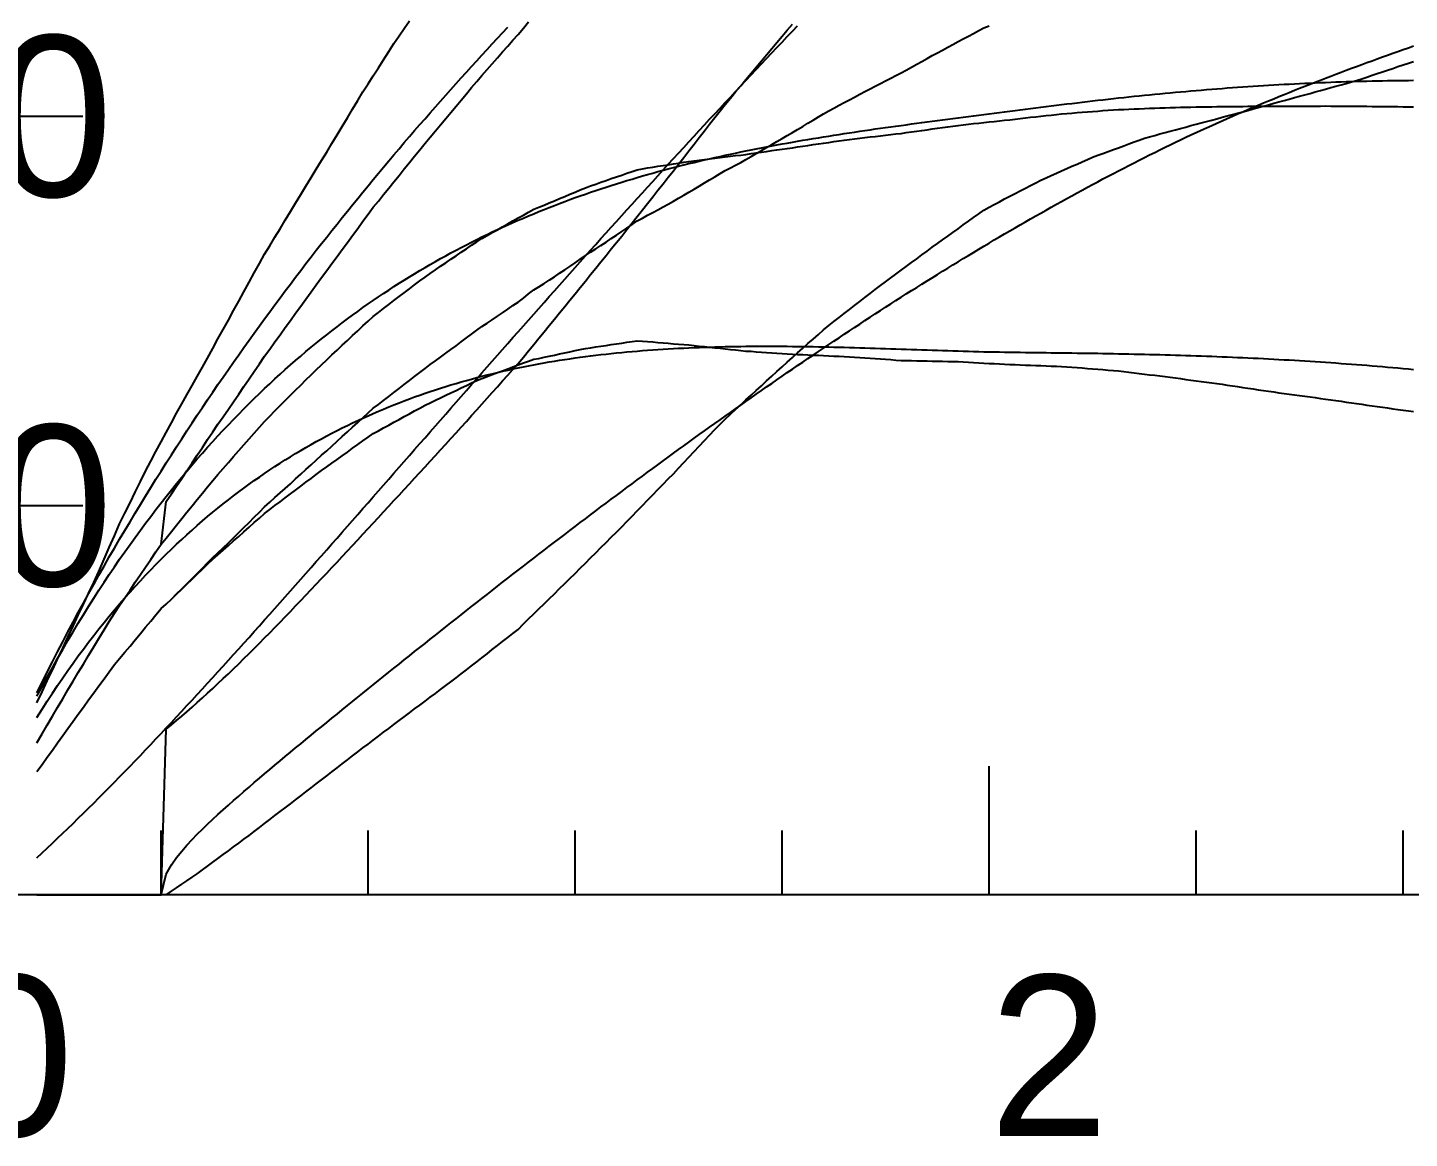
# Model space of a CAD drawing. Extents: x -35 to 179, y -35 to 142.
# Drawn here: x 3.7 to 72.4, y -12.1 to 43.1 of the extents above; entities that cross this region are included whole.
import ezdxf

# ---------------------------------------------------------------- set-up
doc = ezdxf.new("R2010")
doc.units = 0

msp = doc.modelspace()

# ---------------------------------------------------------------- linework, layer by layer
at = {"color": 0}
for p, q in [((0, 38.729), (6.4, 38.729)), ((0, 19.364), (6.4, 19.364)), ((51.462, 0), (51.462, 6.4)), ((10.292, 0), (10.292, 3.2)), ((20.585, 0), (20.585, 3.2)), ((30.877, 0), (30.877, 3.2)), ((41.17, 0), (41.17, 3.2)), ((61.755, 0), (61.755, 3.2)), ((72.047, 0), (72.047, 3.2))]:
    msp.add_line(p, q, dxfattribs=at)
msp.add_lwpolyline([(0, 0), (0, 116.187), (179.2, 116.187), (179.2, 0)], close=True, dxfattribs=at)
at = {"color": 6}
for points in [[(4.117, 9.547), (4.374, 10.091), (4.632, 10.634), (4.889, 11.179), (5.146, 11.723), (5.404, 12.268), (5.661, 12.813), (5.918, 13.357), (6.175, 13.902), (6.433, 14.447), (6.69, 14.991), (6.947, 15.536), (7.205, 16.081), (7.462, 16.685), (7.719, 17.271), (7.977, 17.857), (8.234, 18.443), (8.491, 18.979), (8.749, 19.501), (9.006, 20.024), (9.263, 20.546), (9.521, 21.069), (9.778, 21.563), (10.035, 22.041), (10.292, 22.519), (10.55, 22.998), (10.807, 23.476), (11.064, 23.954), (11.322, 24.41), (11.579, 24.867), (11.836, 25.324), (12.094, 25.781), (12.351, 26.238), (12.608, 26.695), (12.866, 27.172), (13.123, 27.644), (13.38, 28.115), (13.638, 28.586), (13.895, 29.057), (14.152, 29.525), (14.409, 29.993), (14.667, 30.461), (14.924, 30.928), (15.181, 31.396), (15.439, 31.863), (15.696, 32.279), (15.953, 32.703), (16.211, 33.128), (16.468, 33.553), (16.725, 33.977), (16.983, 34.402), (17.24, 34.824), (17.497, 35.246), (17.754, 35.669), (18.012, 36.091), (18.269, 36.513), (18.526, 36.936), (18.784, 37.361), (19.041, 37.789), (19.298, 38.216), (19.556, 38.644), (19.813, 39.071), (20.07, 39.499), (20.328, 39.927), (20.585, 40.326), (20.842, 40.728), (21.1, 41.129), (21.357, 41.53), (21.614, 41.932), (21.871, 42.333), (22.129, 42.718), (22.386, 43.088), (22.643, 43.458)], [(10.545, 0), (10.55, 0.003), (10.807, 0.177), (11.064, 0.352), (11.322, 0.526), (11.579, 0.701), (11.836, 0.875), (12.094, 1.049), (12.351, 1.239), (12.608, 1.429), (12.866, 1.619), (13.123, 1.81), (13.38, 2), (13.638, 2.19), (13.895, 2.381), (14.152, 2.571), (14.409, 2.761), (14.667, 2.952), (14.924, 3.147), (15.181, 3.345), (15.439, 3.542), (15.696, 3.74), (15.953, 3.938), (16.211, 4.136), (16.468, 4.333), (16.725, 4.531), (16.983, 4.729), (17.24, 4.927), (17.497, 5.124), (17.754, 5.324), (18.012, 5.523), (18.269, 5.721), (18.526, 5.92), (18.784, 6.119), (19.041, 6.318), (19.298, 6.517), (19.556, 6.715), (19.813, 6.914), (20.07, 7.113), (20.328, 7.306), (20.585, 7.499), (20.842, 7.693), (21.1, 7.886), (21.357, 8.08), (21.614, 8.273), (21.871, 8.467), (22.129, 8.661), (22.386, 8.854), (22.643, 9.048), (22.901, 9.241), (23.158, 9.435), (23.415, 9.628), (23.673, 9.822), (23.93, 10.015), (24.187, 10.209), (24.445, 10.402), (24.702, 10.596), (24.959, 10.789), (25.217, 10.983), (25.474, 11.181), (25.731, 11.383), (25.988, 11.585), (26.246, 11.787), (26.503, 11.989), (26.76, 12.191), (27.018, 12.393), (27.275, 12.595), (27.532, 12.797), (27.79, 12.999), (28.047, 13.201), (28.304, 13.468), (28.562, 13.719), (28.819, 13.97), (29.076, 14.221), (29.334, 14.472), (29.591, 14.723), (29.848, 14.974), (30.105, 15.225), (30.363, 15.475), (30.62, 15.726), (30.877, 15.984), (31.135, 16.241), (31.392, 16.498), (31.649, 16.756), (31.907, 17.013), (32.164, 17.27), (32.421, 17.527), (32.679, 17.785), (32.936, 18.042), (33.193, 18.299), (33.451, 18.562), (33.708, 18.827), (33.965, 19.091), (34.222, 19.356), (34.48, 19.62), (34.737, 19.885), (34.994, 20.15), (35.252, 20.414), (35.509, 20.679), (35.766, 20.943), (36.024, 21.217), (36.281, 21.491), (36.538, 21.765), (36.796, 22.039), (37.053, 22.313), (37.31, 22.587), (37.567, 22.861), (37.825, 23.135), (38.082, 23.409), (38.339, 23.659), (38.597, 23.896), (38.854, 24.133), (39.111, 24.371), (39.369, 24.608), (39.626, 24.845), (39.883, 25.083), (40.141, 25.32), (40.398, 25.557), (40.655, 25.795), (40.913, 26.026), (41.17, 26.257), (41.427, 26.488), (41.684, 26.718), (41.942, 26.949), (42.199, 27.18), (42.456, 27.41), (42.714, 27.641), (42.971, 27.872), (43.228, 28.103), (43.486, 28.315), (43.743, 28.514), (44, 28.712), (44.258, 28.911), (44.515, 29.11), (44.772, 29.309), (45.03, 29.508), (45.287, 29.706), (45.544, 29.905), (45.801, 30.104), (46.059, 30.303), (46.316, 30.491), (46.573, 30.681), (46.831, 30.871), (47.088, 31.062), (47.345, 31.252), (47.603, 31.442), (47.86, 31.633), (48.117, 31.823), (48.375, 32.013), (48.632, 32.203), (48.889, 32.388), (49.147, 32.573), (49.404, 32.758), (49.661, 32.943), (49.918, 33.128), (50.176, 33.313), (50.433, 33.498), (50.69, 33.683), (50.948, 33.868), (51.205, 34.053), (51.462, 34.199), (51.72, 34.334), (51.977, 34.469), (52.234, 34.605), (52.492, 34.74), (52.749, 34.875), (53.006, 35.01), (53.263, 35.145), (53.521, 35.28), (53.778, 35.415), (54.035, 35.54), (54.293, 35.654), (54.55, 35.769), (54.807, 35.884), (55.065, 35.999), (55.322, 36.114), (55.579, 36.229), (55.837, 36.344), (56.094, 36.458), (56.351, 36.573), (56.609, 36.688), (56.866, 36.778), (57.123, 36.872), (57.38, 36.967), (57.638, 37.062), (57.895, 37.156), (58.152, 37.251), (58.41, 37.346), (58.667, 37.44), (58.924, 37.535), (59.182, 37.63), (59.439, 37.699), (59.696, 37.768), (59.954, 37.837), (60.211, 37.907), (60.468, 37.976), (60.726, 38.045), (60.983, 38.114), (61.24, 38.183), (61.497, 38.252), (61.755, 38.321), (62.012, 38.391), (62.269, 38.46), (62.527, 38.529), (62.784, 38.598), (63.041, 38.667), (63.299, 38.736), (63.556, 38.806), (63.813, 38.875), (64.071, 38.944), (64.328, 39.013), (64.585, 39.082), (64.843, 39.153), (65.1, 39.223), (65.357, 39.293), (65.614, 39.363), (65.872, 39.434), (66.129, 39.504), (66.386, 39.574), (66.644, 39.644), (66.901, 39.714), (67.158, 39.785), (67.416, 39.856), (67.673, 39.927), (67.93, 39.999), (68.188, 40.07), (68.445, 40.141), (68.702, 40.213), (68.959, 40.284), (69.217, 40.355), (69.474, 40.426), (69.731, 40.498), (69.989, 40.583), (70.246, 40.669), (70.503, 40.755), (70.761, 40.841), (71.018, 40.928), (71.275, 41.014), (71.533, 41.1), (71.79, 41.186), (72.047, 41.272), (72.305, 41.358), (72.562, 41.45)]]:
    msp.add_lwpolyline(points, dxfattribs=at)
at = {"color": 4}
for points in [[(4.117, 7.558), (4.374, 8), (4.632, 8.44), (4.889, 8.879), (5.146, 9.316), (5.404, 9.753), (5.661, 10.188), (5.918, 10.622), (6.175, 11.052), (6.433, 11.478), (6.69, 11.903), (6.947, 12.328), (7.205, 12.751), (7.462, 13.173), (7.719, 13.594), (7.977, 14.013), (8.234, 14.391), (8.491, 14.775), (8.749, 15.158), (9.006, 15.54), (9.263, 15.921), (9.521, 16.3), (9.778, 16.679), (10.035, 17.057), (10.292, 17.433), (10.55, 19.557), (10.807, 19.94), (11.064, 20.323), (11.322, 20.707), (11.579, 21.091), (11.836, 21.477), (12.094, 21.862), (12.351, 22.249), (12.608, 22.637), (12.866, 23.025), (13.123, 23.398), (13.38, 23.773), (13.638, 24.148), (13.895, 24.523), (14.152, 24.899), (14.409, 25.275), (14.667, 25.652), (14.924, 26.029), (15.181, 26.406), (15.439, 26.784), (15.696, 27.143), (15.953, 27.498), (16.211, 27.852), (16.468, 28.207), (16.725, 28.562), (16.983, 28.918), (17.24, 29.273), (17.497, 29.628), (17.754, 29.984), (18.012, 30.34), (18.269, 30.693), (18.526, 31.043), (18.784, 31.393), (19.041, 31.743), (19.298, 32.094), (19.556, 32.444), (19.813, 32.794), (20.07, 33.144), (20.328, 33.493), (20.585, 33.842), (20.842, 34.19), (21.1, 34.502), (21.357, 34.821), (21.614, 35.141), (21.871, 35.46), (22.129, 35.779), (22.386, 36.099), (22.643, 36.418), (22.901, 36.737), (23.158, 37.056), (23.415, 37.375), (23.673, 37.683), (23.93, 37.99), (24.187, 38.297), (24.445, 38.604), (24.702, 38.911), (24.959, 39.218), (25.217, 39.525), (25.474, 39.833), (25.731, 40.143), (25.988, 40.452), (26.246, 40.748), (26.503, 41.04), (26.76, 41.331), (27.018, 41.623), (27.275, 41.915), (27.532, 42.207), (27.79, 42.498), (28.047, 42.79), (28.304, 43.102), (28.562, 43.41)], [(4.117, 0), (4.374, 0), (4.632, 0), (4.889, 0), (5.146, 0), (5.404, 0), (5.661, 0), (5.918, 0), (6.175, 0), (6.433, 0), (6.69, 0), (6.947, 0), (7.205, 0), (7.462, 0), (7.719, 0), (7.977, 0), (8.234, 0), (8.491, 0), (8.749, 0), (9.006, 0), (9.263, 0), (9.521, 0), (9.778, 0), (10.035, 0), (10.292, 0), (10.55, 8.234), (10.807, 8.446), (11.064, 8.662), (11.322, 8.881), (11.579, 9.103), (11.836, 9.329), (12.094, 9.557), (12.351, 9.79), (12.608, 10.026), (12.866, 10.264), (13.123, 10.506), (13.38, 10.749), (13.638, 10.995), (13.895, 11.243), (14.152, 11.493), (14.409, 11.745), (14.667, 11.998), (14.924, 12.255), (15.181, 12.513), (15.439, 12.774), (15.696, 13.036), (15.953, 13.299), (16.211, 13.564), (16.468, 13.829), (16.725, 14.097), (16.983, 14.365), (17.24, 14.634), (17.497, 14.904), (17.754, 15.176), (18.012, 15.448), (18.269, 15.722), (18.526, 15.996), (18.784, 16.271), (19.041, 16.547), (19.298, 16.823), (19.556, 17.1), (19.813, 17.378), (20.07, 17.656), (20.328, 17.932), (20.585, 18.209), (20.842, 18.487), (21.1, 18.765), (21.357, 19.043), (21.614, 19.322), (21.871, 19.602), (22.129, 19.881), (22.386, 20.161), (22.643, 20.441), (22.901, 20.722), (23.158, 21.003), (23.415, 21.284), (23.673, 21.565), (23.93, 21.846), (24.187, 22.128), (24.445, 22.41), (24.702, 22.692), (24.959, 22.975), (25.217, 23.257), (25.474, 23.542), (25.731, 23.829), (25.988, 24.116), (26.246, 24.403), (26.503, 24.691), (26.76, 24.978), (27.018, 25.266), (27.275, 25.553), (27.532, 25.841), (27.79, 26.129), (28.047, 26.417), (28.304, 26.738), (28.562, 27.051), (28.819, 27.365), (29.076, 27.678), (29.334, 27.992), (29.591, 28.306), (29.848, 28.621), (30.105, 28.936), (30.363, 29.251), (30.62, 29.566), (30.877, 29.885), (31.135, 30.204), (31.392, 30.523), (31.649, 30.842), (31.907, 31.162), (32.164, 31.482), (32.421, 31.802), (32.679, 32.122), (32.936, 32.442), (33.193, 32.762), (33.451, 33.086), (33.708, 33.411), (33.965, 33.736), (34.222, 34.06), (34.48, 34.385), (34.737, 34.711), (34.994, 35.036), (35.252, 35.361), (35.509, 35.686), (35.766, 36.012), (36.024, 36.343), (36.281, 36.674), (36.538, 37.005), (36.796, 37.336), (37.053, 37.667), (37.31, 37.998), (37.567, 38.329), (37.825, 38.661), (38.082, 38.992), (38.339, 39.309), (38.597, 39.618), (38.854, 39.927), (39.111, 40.236), (39.369, 40.545), (39.626, 40.854), (39.883, 41.162), (40.141, 41.471), (40.398, 41.779), (40.655, 42.087), (40.913, 42.391), (41.17, 42.695), (41.427, 42.999), (41.684, 43.302)], [(4.117, 7.558), (4.374, 8), (4.632, 8.44), (4.889, 8.879), (5.146, 9.316), (5.404, 9.753), (5.661, 10.188), (5.918, 10.622), (6.175, 11.052), (6.433, 11.478), (6.69, 11.903), (6.947, 12.328), (7.205, 12.751), (7.462, 13.173), (7.719, 13.594), (7.977, 14.013), (8.234, 14.391), (8.491, 14.775), (8.749, 15.158), (9.006, 15.54), (9.263, 15.921), (9.521, 16.3), (9.778, 16.679), (10.035, 17.057), (10.292, 17.433), (10.55, 17.739), (10.807, 18.063), (11.064, 18.385), (11.322, 18.706), (11.579, 19.026), (11.836, 19.345), (12.094, 19.663), (12.351, 19.98), (12.608, 20.296), (12.866, 20.611), (13.123, 20.907), (13.38, 21.204), (13.638, 21.499), (13.895, 21.794), (14.152, 22.088), (14.409, 22.381), (14.667, 22.672), (14.924, 22.963), (15.181, 23.253), (15.439, 23.542), (15.696, 23.808), (15.953, 24.068), (16.211, 24.327), (16.468, 24.584), (16.725, 24.841), (16.983, 25.097), (17.24, 25.353), (17.497, 25.607), (17.754, 25.86), (18.012, 26.113), (18.269, 26.361), (18.526, 26.605), (18.784, 26.848), (19.041, 27.09), (19.298, 27.331), (19.556, 27.572), (19.813, 27.811), (20.07, 28.05), (20.328, 28.288), (20.585, 28.525), (20.842, 28.761), (21.1, 28.952), (21.357, 29.152), (21.614, 29.351), (21.871, 29.55), (22.129, 29.747), (22.386, 29.944), (22.643, 30.14), (22.901, 30.335), (23.158, 30.53), (23.415, 30.723), (23.673, 30.902), (23.93, 31.08), (24.187, 31.257), (24.445, 31.434), (24.702, 31.609), (24.959, 31.784), (25.217, 31.959), (25.474, 32.132), (25.731, 32.305), (25.988, 32.477), (26.246, 32.632), (26.503, 32.782), (26.76, 32.93), (27.018, 33.078), (27.275, 33.225), (27.532, 33.371), (27.79, 33.517), (28.047, 33.662), (28.304, 33.807), (28.562, 33.95), (28.819, 34.094), (29.076, 34.19), (29.334, 34.3), (29.591, 34.41), (29.848, 34.519), (30.105, 34.628), (30.363, 34.736), (30.62, 34.844), (30.877, 34.951), (31.135, 35.058), (31.392, 35.164), (31.649, 35.253), (31.907, 35.345), (32.164, 35.436), (32.421, 35.527), (32.679, 35.617), (32.936, 35.707), (33.193, 35.797), (33.451, 35.885), (33.708, 35.974), (33.965, 36.061), (34.222, 36.105), (34.48, 36.147), (34.737, 36.188), (34.994, 36.229), (35.252, 36.269), (35.509, 36.309), (35.766, 36.349), (36.024, 36.389), (36.281, 36.428), (36.538, 36.466), (36.796, 36.502), (37.053, 36.535), (37.31, 36.568), (37.567, 36.601), (37.825, 36.633), (38.082, 36.665), (38.339, 36.697), (38.597, 36.728), (38.854, 36.759), (39.111, 36.79), (39.369, 36.821), (39.626, 36.862), (39.883, 36.9), (40.141, 36.937), (40.398, 36.974), (40.655, 37.011), (40.913, 37.048), (41.17, 37.084), (41.427, 37.12), (41.684, 37.155), (41.942, 37.191), (42.199, 37.23), (42.456, 37.269), (42.714, 37.307), (42.971, 37.345), (43.228, 37.382), (43.486, 37.419), (43.743, 37.456), (44, 37.493), (44.258, 37.53), (44.515, 37.566), (44.772, 37.597), (45.03, 37.628), (45.287, 37.659), (45.544, 37.69), (45.801, 37.72), (46.059, 37.75), (46.316, 37.78), (46.573, 37.809), (46.831, 37.839), (47.088, 37.868), (47.345, 37.903), (47.603, 37.94), (47.86, 37.977), (48.117, 38.014), (48.375, 38.051), (48.632, 38.088), (48.889, 38.124), (49.147, 38.16), (49.404, 38.196), (49.661, 38.231), (49.918, 38.267), (50.176, 38.293), (50.433, 38.322), (50.69, 38.351), (50.948, 38.38), (51.205, 38.408), (51.462, 38.436), (51.72, 38.464), (51.977, 38.492), (52.234, 38.519), (52.492, 38.547), (52.749, 38.577), (53.006, 38.607), (53.263, 38.637), (53.521, 38.666), (53.778, 38.695), (54.035, 38.724), (54.293, 38.753), (54.55, 38.781), (54.807, 38.81), (55.065, 38.838), (55.322, 38.859), (55.579, 38.88), (55.837, 38.9), (56.094, 38.92), (56.351, 38.939), (56.609, 38.959), (56.866, 38.978), (57.123, 38.998), (57.38, 39.016), (57.638, 39.035), (57.895, 39.049), (58.152, 39.06), (58.41, 39.071), (58.667, 39.082), (58.924, 39.093), (59.182, 39.103), (59.439, 39.113), (59.696, 39.123), (59.954, 39.133), (60.211, 39.142), (60.468, 39.151), (60.726, 39.157), (60.983, 39.163), (61.24, 39.169), (61.497, 39.174), (61.755, 39.18), (62.012, 39.185), (62.269, 39.19), (62.527, 39.195), (62.784, 39.2), (63.041, 39.204), (63.299, 39.206), (63.556, 39.208), (63.813, 39.21), (64.071, 39.212), (64.328, 39.213), (64.585, 39.214), (64.843, 39.215), (65.1, 39.216), (65.357, 39.216), (65.614, 39.217), (65.872, 39.219), (66.129, 39.221), (66.386, 39.222), (66.644, 39.224), (66.901, 39.225), (67.158, 39.226), (67.416, 39.227), (67.673, 39.228), (67.93, 39.228), (68.188, 39.229), (68.445, 39.228), (68.702, 39.226), (68.959, 39.225), (69.217, 39.223), (69.474, 39.221), (69.731, 39.218), (69.989, 39.216), (70.246, 39.213), (70.503, 39.21), (70.761, 39.207), (71.018, 39.203), (71.275, 39.202), (71.533, 39.199), (71.79, 39.196), (72.047, 39.193), (72.305, 39.19), (72.562, 39.187)]]:
    msp.add_lwpolyline(points, dxfattribs=at)
at = {"color": 1}
msp.add_lwpolyline([(4.117, 6.127), (4.374, 6.485), (4.632, 6.843), (4.889, 7.201), (5.146, 7.559), (5.404, 7.917), (5.661, 8.275), (5.918, 8.633), (6.175, 8.987), (6.433, 9.338), (6.69, 9.69), (6.947, 10.041), (7.205, 10.393), (7.462, 10.745), (7.719, 11.096), (7.977, 11.448), (8.234, 11.749), (8.491, 12.06), (8.749, 12.371), (9.006, 12.681), (9.263, 12.992), (9.521, 13.302), (9.778, 13.613), (10.035, 13.923), (10.292, 14.234), (10.55, 14.46), (10.807, 14.709), (11.064, 14.96), (11.322, 15.212), (11.579, 15.467), (11.836, 15.723), (12.094, 15.981), (12.351, 16.241), (12.608, 16.504), (12.866, 16.768), (13.123, 17.012), (13.38, 17.259), (13.638, 17.508), (13.895, 17.758), (14.152, 18.01), (14.409, 18.263), (14.667, 18.517), (14.924, 18.773), (15.181, 19.032), (15.439, 19.291), (15.696, 19.525), (15.953, 19.753), (16.211, 19.983), (16.468, 20.213), (16.725, 20.445), (16.983, 20.679), (17.24, 20.913), (17.497, 21.148), (17.754, 21.384), (18.012, 21.622), (18.269, 21.856), (18.526, 22.087), (18.784, 22.319), (19.041, 22.552), (19.298, 22.785), (19.556, 23.02), (19.813, 23.255), (20.07, 23.491), (20.328, 23.726), (20.585, 23.962), (20.842, 24.199), (21.1, 24.384), (21.357, 24.581), (21.614, 24.778), (21.871, 24.977), (22.129, 25.176), (22.386, 25.375), (22.643, 25.576), (22.901, 25.777), (23.158, 25.979), (23.415, 26.181), (23.673, 26.367), (23.93, 26.554), (24.187, 26.742), (24.445, 26.93), (24.702, 27.119), (24.959, 27.308), (25.217, 27.498), (25.474, 27.691), (25.731, 27.886), (25.988, 28.081), (26.246, 28.259), (26.503, 28.43), (26.76, 28.602), (27.018, 28.776), (27.275, 28.949), (27.532, 29.124), (27.79, 29.299), (28.047, 29.475), (28.304, 29.68), (28.562, 29.88), (28.819, 30.081), (29.076, 30.23), (29.334, 30.397), (29.591, 30.566), (29.848, 30.736), (30.105, 30.907), (30.363, 31.079), (30.62, 31.253), (30.877, 31.431), (31.135, 31.61), (31.392, 31.79), (31.649, 31.954), (31.907, 32.122), (32.164, 32.291), (32.421, 32.462), (32.679, 32.634), (32.936, 32.807), (33.193, 32.981), (33.451, 33.159), (33.708, 33.339), (33.965, 33.521), (34.222, 33.657), (34.48, 33.793), (34.737, 33.93), (34.994, 34.068), (35.252, 34.208), (35.509, 34.35), (35.766, 34.493), (36.024, 34.643), (36.281, 34.795), (36.538, 34.948), (36.796, 35.099), (37.053, 35.25), (37.31, 35.403), (37.567, 35.557), (37.825, 35.713), (38.082, 35.87), (38.339, 36.013), (38.597, 36.148), (38.854, 36.285), (39.111, 36.423), (39.369, 36.561), (39.626, 36.713), (39.883, 36.861), (40.141, 37.011), (40.398, 37.161), (40.655, 37.312), (40.913, 37.461), (41.17, 37.609), (41.427, 37.758), (41.684, 37.908), (41.942, 38.059), (42.199, 38.216), (42.456, 38.372), (42.714, 38.529), (42.971, 38.686), (43.228, 38.845), (43.486, 38.991), (43.743, 39.127), (44, 39.264), (44.258, 39.402), (44.515, 39.54), (44.772, 39.675), (45.03, 39.81), (45.287, 39.945), (45.544, 40.081), (45.801, 40.218), (46.059, 40.355), (46.316, 40.484), (46.573, 40.616), (46.831, 40.748), (47.088, 40.881), (47.345, 41.019), (47.603, 41.161), (47.86, 41.303), (48.117, 41.446), (48.375, 41.589), (48.632, 41.732), (48.889, 41.871), (49.147, 42.011), (49.404, 42.151), (49.661, 42.292), (49.918, 42.433), (50.176, 42.567), (50.433, 42.703), (50.69, 42.84), (50.948, 42.977), (51.205, 43.115), (51.462, 43.221)], dxfattribs=at)
at = {"color": 2}
for points in [[(4.117, 6.127), (4.374, 6.485), (4.632, 6.843), (4.889, 7.201), (5.146, 7.559), (5.404, 7.917), (5.661, 8.275), (5.918, 8.633), (6.175, 8.987), (6.433, 9.338), (6.69, 9.69), (6.947, 10.041), (7.205, 10.393), (7.462, 10.745), (7.719, 11.096), (7.977, 11.448), (8.234, 11.749), (8.491, 12.06), (8.749, 12.371), (9.006, 12.681), (9.263, 12.992), (9.521, 13.302), (9.778, 13.613), (10.035, 13.923), (10.292, 14.234), (10.55, 14.46), (10.807, 14.709), (11.064, 14.96), (11.322, 15.212), (11.579, 15.467), (11.836, 15.723), (12.094, 15.981), (12.351, 16.241), (12.608, 16.504), (12.866, 16.768), (13.123, 17.012), (13.38, 17.259), (13.638, 17.508), (13.895, 17.758), (14.152, 18.01), (14.409, 18.263), (14.667, 18.517), (14.924, 18.773), (15.181, 19.032), (15.439, 19.291), (15.696, 19.525), (15.953, 19.753), (16.211, 19.983), (16.468, 20.213), (16.725, 20.445), (16.983, 20.679), (17.24, 20.913), (17.497, 21.148), (17.754, 21.384), (18.012, 21.622), (18.269, 21.856), (18.526, 22.087), (18.784, 22.319), (19.041, 22.552), (19.298, 22.785), (19.556, 23.02), (19.813, 23.255), (20.07, 23.491), (20.328, 23.726), (20.585, 23.962), (20.842, 24.199), (21.1, 24.384), (21.357, 24.581), (21.614, 24.778), (21.871, 24.977), (22.129, 25.176), (22.386, 25.375), (22.643, 25.576), (22.901, 25.777), (23.158, 25.979), (23.415, 26.181), (23.673, 26.367), (23.93, 26.554), (24.187, 26.742), (24.445, 26.93), (24.702, 27.119), (24.959, 27.308), (25.217, 27.498), (25.474, 27.691), (25.731, 27.886), (25.988, 28.081), (26.246, 28.259), (26.503, 28.43), (26.76, 28.602), (27.018, 28.776), (27.275, 28.949), (27.532, 29.124), (27.79, 29.299), (28.047, 29.475), (28.304, 29.68), (28.562, 29.88), (28.819, 30.081), (29.076, 30.23), (29.334, 30.397), (29.591, 30.566), (29.848, 30.736), (30.105, 30.907), (30.363, 31.079), (30.62, 31.253), (30.877, 31.431), (31.135, 31.61), (31.392, 31.79), (31.649, 31.954), (31.907, 32.122), (32.164, 32.291), (32.421, 32.462), (32.679, 32.634), (32.936, 32.807), (33.193, 32.981), (33.451, 33.159), (33.708, 33.339), (33.965, 33.521), (34.222, 33.657), (34.48, 33.793), (34.737, 33.93), (34.994, 34.068), (35.252, 34.208), (35.509, 34.35), (35.766, 34.493), (36.024, 34.643), (36.281, 34.795), (36.538, 34.948), (36.796, 35.099), (37.053, 35.25), (37.31, 35.403), (37.567, 35.557), (37.825, 35.713), (38.082, 35.87), (38.339, 36.013), (38.597, 36.148), (38.854, 36.285), (39.111, 36.423), (39.369, 36.561), (39.626, 36.713), (39.883, 36.861), (40.141, 37.011), (40.398, 37.161), (40.655, 37.312), (40.913, 37.461), (41.17, 37.609), (41.427, 37.758), (41.684, 37.908), (41.942, 38.059), (42.199, 38.216), (42.456, 38.372), (42.714, 38.529), (42.971, 38.686), (43.228, 38.845), (43.486, 38.991), (43.743, 39.127), (44, 39.264), (44.258, 39.402), (44.515, 39.54), (44.772, 39.675), (45.03, 39.81), (45.287, 39.945), (45.544, 40.081), (45.801, 40.218), (46.059, 40.355), (46.316, 40.484), (46.573, 40.616), (46.831, 40.748), (47.088, 40.881), (47.345, 41.019), (47.603, 41.161), (47.86, 41.303), (48.117, 41.446), (48.375, 41.589), (48.632, 41.732), (48.889, 41.871), (49.147, 42.011), (49.404, 42.151), (49.661, 42.292), (49.918, 42.433), (50.176, 42.567), (50.433, 42.703), (50.69, 42.84), (50.948, 42.977), (51.205, 43.115), (51.462, 43.221)], [(4.117, 0), (4.374, 0), (4.632, 0), (4.889, 0), (5.146, 0), (5.404, 0), (5.661, 0), (5.918, 0), (6.175, 0), (6.433, 0), (6.69, 0), (6.947, 0), (7.205, 0), (7.462, 0), (7.719, 0), (7.977, 0), (8.234, 0), (8.491, 0), (8.749, 0), (9.006, 0), (9.263, 0), (9.521, 0), (9.778, 0), (10.035, 0), (10.292, 0), (10.55, 1.024), (10.807, 1.482), (11.064, 1.848), (11.322, 2.171), (11.579, 2.467), (11.836, 2.745), (12.094, 3.011), (12.351, 3.266), (12.608, 3.515), (12.866, 3.757), (13.123, 3.995), (13.38, 4.229), (13.638, 4.459), (13.895, 4.687), (14.152, 4.913), (14.409, 5.136), (14.667, 5.358), (14.924, 5.578), (15.181, 5.797), (15.439, 6.014), (15.696, 6.231), (15.953, 6.447), (16.211, 6.662), (16.468, 6.876), (16.725, 7.089), (16.983, 7.302), (17.24, 7.515), (17.497, 7.726), (17.754, 7.938), (18.012, 8.149), (18.269, 8.359), (18.526, 8.569), (18.784, 8.779), (19.041, 8.988), (19.298, 9.198), (19.556, 9.406), (19.813, 9.615), (20.07, 9.823), (20.328, 10.031), (20.585, 10.238), (20.842, 10.446), (21.1, 10.653), (21.357, 10.859), (21.614, 11.066), (21.871, 11.272), (22.129, 11.478), (22.386, 11.684), (22.643, 11.89), (22.901, 12.095), (23.158, 12.3), (23.415, 12.504), (23.673, 12.709), (23.93, 12.913), (24.187, 13.117), (24.445, 13.321), (24.702, 13.524), (24.959, 13.727), (25.217, 13.93), (25.474, 14.132), (25.731, 14.335), (25.988, 14.537), (26.246, 14.738), (26.503, 14.94), (26.76, 15.141), (27.018, 15.342), (27.275, 15.542), (27.532, 15.742), (27.79, 15.942), (28.047, 16.142), (28.304, 16.341), (28.562, 16.54), (28.819, 16.738), (29.076, 16.936), (29.334, 17.134), (29.591, 17.332), (29.848, 17.529), (30.105, 17.726), (30.363, 17.922), (30.62, 18.118), (30.877, 18.314), (31.135, 18.509), (31.392, 18.704), (31.649, 18.899), (31.907, 19.093), (32.164, 19.287), (32.421, 19.48), (32.679, 19.673), (32.936, 19.866), (33.193, 20.058), (33.451, 20.25), (33.708, 20.441), (33.965, 20.632), (34.222, 20.822), (34.48, 21.013), (34.737, 21.202), (34.994, 21.391), (35.252, 21.58), (35.509, 21.769), (35.766, 21.956), (36.024, 22.144), (36.281, 22.331), (36.538, 22.517), (36.796, 22.703), (37.053, 22.889), (37.31, 23.074), (37.567, 23.259), (37.825, 23.443), (38.082, 23.626), (38.339, 23.81), (38.597, 23.992), (38.854, 24.174), (39.111, 24.356), (39.369, 24.537), (39.626, 24.718), (39.883, 24.898), (40.141, 25.078), (40.398, 25.257), (40.655, 25.435), (40.913, 25.613), (41.17, 25.791), (41.427, 25.968), (41.684, 26.144), (41.942, 26.32), (42.199, 26.496), (42.456, 26.67), (42.714, 26.845), (42.971, 27.018), (43.228, 27.191), (43.486, 27.364), (43.743, 27.536), (44, 27.707), (44.258, 27.878), (44.515, 28.049), (44.772, 28.218), (45.03, 28.387), (45.287, 28.556), (45.544, 28.724), (45.801, 28.891), (46.059, 29.058), (46.316, 29.224), (46.573, 29.389), (46.831, 29.554), (47.088, 29.719), (47.345, 29.882), (47.603, 30.045), (47.86, 30.208), (48.117, 30.369), (48.375, 30.53), (48.632, 30.691), (48.889, 30.851), (49.147, 31.01), (49.404, 31.169), (49.661, 31.326), (49.918, 31.484), (50.176, 31.64), (50.433, 31.796), (50.69, 31.951), (50.948, 32.106), (51.205, 32.26), (51.462, 32.413), (51.72, 32.566), (51.977, 32.718), (52.234, 32.869), (52.492, 33.019), (52.749, 33.169), (53.006, 33.318), (53.263, 33.466), (53.521, 33.614), (53.778, 33.761), (54.035, 33.907), (54.293, 34.052), (54.55, 34.197), (54.807, 34.341), (55.065, 34.484), (55.322, 34.626), (55.579, 34.768), (55.837, 34.909), (56.094, 35.049), (56.351, 35.188), (56.609, 35.327), (56.866, 35.465), (57.123, 35.601), (57.38, 35.738), (57.638, 35.873), (57.895, 36.007), (58.152, 36.141), (58.41, 36.274), (58.667, 36.406), (58.924, 36.537), (59.182, 36.667), (59.439, 36.796), (59.696, 36.924), (59.954, 37.052), (60.211, 37.178), (60.468, 37.304), (60.726, 37.428), (60.983, 37.551), (61.24, 37.673), (61.497, 37.794), (61.755, 37.914), (62.012, 38.033), (62.269, 38.15), (62.527, 38.267), (62.784, 38.382), (63.041, 38.496), (63.299, 38.61), (63.556, 38.722), (63.813, 38.834), (64.071, 38.945), (64.328, 39.055), (64.585, 39.164), (64.843, 39.273), (65.1, 39.38), (65.357, 39.487), (65.614, 39.593), (65.872, 39.699), (66.129, 39.804), (66.386, 39.908), (66.644, 40.011), (66.901, 40.114), (67.158, 40.216), (67.416, 40.317), (67.673, 40.418), (67.93, 40.518), (68.188, 40.617), (68.445, 40.716), (68.702, 40.814), (68.959, 40.911), (69.217, 41.008), (69.474, 41.104), (69.731, 41.2), (69.989, 41.295), (70.246, 41.389), (70.503, 41.483), (70.761, 41.577), (71.018, 41.669), (71.275, 41.761), (71.533, 41.853), (71.79, 41.944), (72.047, 42.035), (72.305, 42.124), (72.562, 42.214)], [(4.117, 8.824), (4.374, 9.23), (4.632, 9.638), (4.889, 10.028), (5.146, 10.417), (5.404, 10.792), (5.661, 11.163), (5.918, 11.523), (6.175, 11.878), (6.433, 12.224), (6.69, 12.565), (6.947, 12.898), (7.205, 13.225), (7.462, 13.544), (7.719, 13.859), (7.977, 14.166), (8.234, 14.468), (8.491, 14.764), (8.749, 15.055), (9.006, 15.34), (9.263, 15.62), (9.521, 15.894), (9.778, 16.163), (10.035, 16.427), (10.292, 16.686), (10.55, 16.94), (10.807, 17.19), (11.064, 17.434), (11.322, 17.675), (11.579, 17.91), (11.836, 18.142), (12.094, 18.369), (12.351, 18.591), (12.608, 18.81), (12.866, 19.024), (13.123, 19.234), (13.38, 19.441), (13.638, 19.643), (13.895, 19.841), (14.152, 20.036), (14.409, 20.227), (14.667, 20.414), (14.924, 20.598), (15.181, 20.778), (15.439, 20.955), (15.696, 21.128), (15.953, 21.298), (16.211, 21.464), (16.468, 21.627), (16.725, 21.787), (16.983, 21.944), (17.24, 22.097), (17.497, 22.247), (17.754, 22.395), (18.012, 22.539), (18.269, 22.68), (18.526, 22.818), (18.784, 22.954), (19.041, 23.086), (19.298, 23.216), (19.556, 23.343), (19.813, 23.467), (20.07, 23.589), (20.328, 23.708), (20.585, 23.824), (20.842, 23.938), (21.1, 24.049), (21.357, 24.157), (21.614, 24.264), (21.871, 24.367), (22.129, 24.469), (22.386, 24.567), (22.643, 24.664), (22.901, 24.758), (23.158, 24.85), (23.415, 24.94), (23.673, 25.027), (23.93, 25.113), (24.187, 25.196), (24.445, 25.277), (24.702, 25.356), (24.959, 25.433), (25.217, 25.508), (25.474, 25.581), (25.731, 25.651), (25.988, 25.72), (26.246, 25.787), (26.503, 25.853), (26.76, 25.916), (27.018, 25.977), (27.275, 26.037), (27.532, 26.095), (27.79, 26.151), (28.047, 26.206), (28.304, 26.258), (28.562, 26.309), (28.819, 26.359), (29.076, 26.407), (29.334, 26.453), (29.591, 26.498), (29.848, 26.541), (30.105, 26.583), (30.363, 26.623), (30.62, 26.661), (30.877, 26.699), (31.135, 26.735), (31.392, 26.769), (31.649, 26.802), (31.907, 26.834), (32.164, 26.864), (32.421, 26.894), (32.679, 26.922), (32.936, 26.948), (33.193, 26.974), (33.451, 26.998), (33.708, 27.021), (33.965, 27.043), (34.222, 27.064), (34.48, 27.083), (34.737, 27.102), (34.994, 27.12), (35.252, 27.136), (35.509, 27.152), (35.766, 27.166), (36.024, 27.18), (36.281, 27.192), (36.538, 27.204), (36.796, 27.215), (37.053, 27.225), (37.31, 27.234), (37.567, 27.242), (37.825, 27.249), (38.082, 27.256), (38.339, 27.262), (38.597, 27.267), (38.854, 27.271), (39.111, 27.275), (39.369, 27.278), (39.626, 27.28), (39.883, 27.282), (40.141, 27.283), (40.398, 27.283), (40.655, 27.283), (40.913, 27.282), (41.17, 27.28), (41.427, 27.278), (41.684, 27.276), (41.942, 27.273), (42.199, 27.27), (42.456, 27.266), (42.714, 27.262), (42.971, 27.257), (43.228, 27.252), (43.486, 27.246), (43.743, 27.241), (44, 27.234), (44.258, 27.228), (44.515, 27.221), (44.772, 27.214), (45.03, 27.207), (45.287, 27.199), (45.544, 27.192), (45.801, 27.184), (46.059, 27.175), (46.316, 27.167), (46.573, 27.159), (46.831, 27.15), (47.088, 27.141), (47.345, 27.133), (47.603, 27.124), (47.86, 27.115), (48.117, 27.106), (48.375, 27.098), (48.632, 27.089), (48.889, 27.08), (49.147, 27.072), (49.404, 27.063), (49.661, 27.055), (49.918, 27.047), (50.176, 27.039), (50.433, 27.031), (50.69, 27.024), (50.948, 27.017), (51.205, 27.011), (51.462, 27.005), (51.72, 27), (51.977, 26.996), (52.234, 26.992), (52.492, 26.988), (52.749, 26.984), (53.006, 26.98), (53.263, 26.977), (53.521, 26.974), (53.778, 26.971), (54.035, 26.967), (54.293, 26.964), (54.55, 26.961), (54.807, 26.958), (55.065, 26.955), (55.322, 26.951), (55.579, 26.948), (55.837, 26.944), (56.094, 26.94), (56.351, 26.937), (56.609, 26.933), (56.866, 26.929), (57.123, 26.924), (57.38, 26.92), (57.638, 26.915), (57.895, 26.91), (58.152, 26.905), (58.41, 26.9), (58.667, 26.895), (58.924, 26.889), (59.182, 26.883), (59.439, 26.877), (59.696, 26.87), (59.954, 26.864), (60.211, 26.857), (60.468, 26.849), (60.726, 26.842), (60.983, 26.834), (61.24, 26.826), (61.497, 26.817), (61.755, 26.809), (62.012, 26.8), (62.269, 26.79), (62.527, 26.781), (62.784, 26.771), (63.041, 26.761), (63.299, 26.75), (63.556, 26.739), (63.813, 26.728), (64.071, 26.716), (64.328, 26.705), (64.585, 26.692), (64.843, 26.68), (65.1, 26.667), (65.357, 26.654), (65.614, 26.64), (65.872, 26.626), (66.129, 26.612), (66.386, 26.597), (66.644, 26.582), (66.901, 26.567), (67.158, 26.551), (67.416, 26.535), (67.673, 26.518), (67.93, 26.501), (68.188, 26.484), (68.445, 26.466), (68.702, 26.448), (68.959, 26.43), (69.217, 26.411), (69.474, 26.392), (69.731, 26.373), (69.989, 26.353), (70.246, 26.332), (70.503, 26.312), (70.761, 26.291), (71.018, 26.269), (71.275, 26.247), (71.533, 26.225), (71.79, 26.202), (72.047, 26.179), (72.305, 26.156), (72.562, 26.132)]]:
    msp.add_lwpolyline(points, dxfattribs=at)
at = {"color": 3}
for points in [[(4.117, 1.842), (4.374, 2.085), (4.632, 2.327), (4.889, 2.569), (5.146, 2.812), (5.404, 3.057), (5.661, 3.304), (5.918, 3.552), (6.175, 3.803), (6.433, 4.055), (6.69, 4.308), (6.947, 4.564), (7.205, 4.821), (7.462, 5.08), (7.719, 5.341), (7.977, 5.603), (8.234, 5.867), (8.491, 6.132), (8.749, 6.398), (9.006, 6.666), (9.263, 6.935), (9.521, 7.205), (9.778, 7.477), (10.035, 7.749), (10.292, 8.023), (10.55, 8.298), (10.807, 8.573), (11.064, 8.85), (11.322, 9.127), (11.579, 9.406), (11.836, 9.685), (12.094, 9.965), (12.351, 10.246), (12.608, 10.528), (12.866, 10.81), (13.123, 11.093), (13.38, 11.377), (13.638, 11.661), (13.895, 11.946), (14.152, 12.232), (14.409, 12.518), (14.667, 12.804), (14.924, 13.092), (15.181, 13.379), (15.439, 13.667), (15.696, 13.956), (15.953, 14.245), (16.211, 14.534), (16.468, 14.824), (16.725, 15.114), (16.983, 15.405), (17.24, 15.696), (17.497, 15.987), (17.754, 16.278), (18.012, 16.57), (18.269, 16.862), (18.526, 17.154), (18.784, 17.446), (19.041, 17.739), (19.298, 18.032), (19.556, 18.325), (19.813, 18.618), (20.07, 18.911), (20.328, 19.204), (20.585, 19.498), (20.842, 19.791), (21.1, 20.085), (21.357, 20.379), (21.614, 20.673), (21.871, 20.967), (22.129, 21.26), (22.386, 21.554), (22.643, 21.848), (22.901, 22.142), (23.158, 22.436), (23.415, 22.73), (23.673, 23.024), (23.93, 23.318), (24.187, 23.611), (24.445, 23.905), (24.702, 24.199), (24.959, 24.492), (25.217, 24.785), (25.474, 25.079), (25.731, 25.372), (25.988, 25.665), (26.246, 25.958), (26.503, 26.25), (26.76, 26.543), (27.018, 26.835), (27.275, 27.127), (27.532, 27.419), (27.79, 27.711), (28.047, 28.003), (28.304, 28.294), (28.562, 28.585), (28.819, 28.876), (29.076, 29.166), (29.334, 29.457), (29.591, 29.747), (29.848, 30.037), (30.105, 30.326), (30.363, 30.616), (30.62, 30.905), (30.877, 31.193), (31.135, 31.482), (31.392, 31.77), (31.649, 32.057), (31.907, 32.345), (32.164, 32.632), (32.421, 32.918), (32.679, 33.205), (32.936, 33.491), (33.193, 33.776), (33.451, 34.061), (33.708, 34.346), (33.965, 34.631), (34.222, 34.915), (34.48, 35.198), (34.737, 35.482), (34.994, 35.764), (35.252, 36.047), (35.509, 36.329), (35.766, 36.61), (36.024, 36.891), (36.281, 37.172), (36.538, 37.452), (36.796, 37.732), (37.053, 38.011), (37.31, 38.29), (37.567, 38.568), (37.825, 38.846), (38.082, 39.123), (38.339, 39.4), (38.597, 39.676), (38.854, 39.952), (39.111, 40.227), (39.369, 40.502), (39.626, 40.776), (39.883, 41.05), (40.141, 41.323), (40.398, 41.596), (40.655, 41.868), (40.913, 42.139), (41.17, 42.41), (41.427, 42.68), (41.684, 42.95), (41.942, 43.219)], [(4.117, 10.041), (4.374, 10.558), (4.632, 11.077), (4.889, 11.582), (5.146, 12.086), (5.404, 12.579), (5.661, 13.071), (5.918, 13.553), (6.175, 14.033), (6.433, 14.506), (6.69, 14.975), (6.947, 15.438), (7.205, 15.897), (7.462, 16.35), (7.719, 16.8), (7.977, 17.245), (8.234, 17.687), (8.491, 18.123), (8.749, 18.556), (9.006, 18.985), (9.263, 19.41), (9.521, 19.831), (9.778, 20.249), (10.035, 20.663), (10.292, 21.074), (10.55, 21.481), (10.807, 21.884), (11.064, 22.285), (11.322, 22.682), (11.579, 23.076), (11.836, 23.467), (12.094, 23.855), (12.351, 24.24), (12.608, 24.622), (12.866, 25.001), (13.123, 25.377), (13.38, 25.751), (13.638, 26.121), (13.895, 26.49), (14.152, 26.855), (14.409, 27.218), (14.667, 27.578), (14.924, 27.936), (15.181, 28.292), (15.439, 28.645), (15.696, 28.996), (15.953, 29.344), (16.211, 29.691), (16.468, 30.035), (16.725, 30.376), (16.983, 30.716), (17.24, 31.053), (17.497, 31.389), (17.754, 31.722), (18.012, 32.054), (18.269, 32.383), (18.526, 32.71), (18.784, 33.036), (19.041, 33.359), (19.298, 33.681), (19.556, 34.001), (19.813, 34.319), (20.07, 34.635), (20.328, 34.95), (20.585, 35.263), (20.842, 35.574), (21.1, 35.883), (21.357, 36.191), (21.614, 36.498), (21.871, 36.802), (22.129, 37.105), (22.386, 37.407), (22.643, 37.707), (22.901, 38.006), (23.158, 38.303), (23.415, 38.598), (23.673, 38.893), (23.93, 39.186), (24.187, 39.477), (24.445, 39.767), (24.702, 40.056), (24.959, 40.343), (25.217, 40.63), (25.474, 40.915), (25.731, 41.198), (25.988, 41.481), (26.246, 41.762), (26.503, 42.042), (26.76, 42.321), (27.018, 42.599), (27.275, 42.875), (27.532, 43.151)], [(4.117, 9.871), (4.374, 10.35), (4.632, 10.83), (4.889, 11.293), (5.146, 11.754), (5.404, 12.202), (5.661, 12.646), (5.918, 13.08), (6.175, 13.508), (6.433, 13.927), (6.69, 14.341), (6.947, 14.747), (7.205, 15.148), (7.462, 15.541), (7.719, 15.929), (7.977, 16.31), (8.234, 16.685), (8.491, 17.054), (8.749, 17.418), (9.006, 17.776), (9.263, 18.129), (9.521, 18.476), (9.778, 18.818), (10.035, 19.155), (10.292, 19.487), (10.55, 19.813), (10.807, 20.135), (11.064, 20.452), (11.322, 20.764), (11.579, 21.072), (11.836, 21.375), (12.094, 21.674), (12.351, 21.968), (12.608, 22.257), (12.866, 22.543), (13.123, 22.824), (13.38, 23.101), (13.638, 23.374), (13.895, 23.643), (14.152, 23.908), (14.409, 24.169), (14.667, 24.426), (14.924, 24.679), (15.181, 24.929), (15.439, 25.174), (15.696, 25.416), (15.953, 25.655), (16.211, 25.89), (16.468, 26.121), (16.725, 26.349), (16.983, 26.574), (17.24, 26.795), (17.497, 27.013), (17.754, 27.227), (18.012, 27.439), (18.269, 27.647), (18.526, 27.852), (18.784, 28.053), (19.041, 28.252), (19.298, 28.448), (19.556, 28.64), (19.813, 28.83), (20.07, 29.017), (20.328, 29.201), (20.585, 29.382), (20.842, 29.56), (21.1, 29.736), (21.357, 29.908), (21.614, 30.078), (21.871, 30.246), (22.129, 30.411), (22.386, 30.573), (22.643, 30.732), (22.901, 30.889), (23.158, 31.044), (23.415, 31.196), (23.673, 31.346), (23.93, 31.493), (24.187, 31.638), (24.445, 31.78), (24.702, 31.92), (24.959, 32.058), (25.217, 32.194), (25.474, 32.328), (25.731, 32.459), (25.988, 32.588), (26.246, 32.715), (26.503, 32.84), (26.76, 32.963), (27.018, 33.084), (27.275, 33.202), (27.532, 33.319), (27.79, 33.434), (28.047, 33.547), (28.304, 33.658), (28.562, 33.767), (28.819, 33.874), (29.076, 33.98), (29.334, 34.084), (29.591, 34.185), (29.848, 34.286), (30.105, 34.384), (30.363, 34.481), (30.62, 34.576), (30.877, 34.67), (31.135, 34.761), (31.392, 34.852), (31.649, 34.94), (31.907, 35.028), (32.164, 35.113), (32.421, 35.198), (32.679, 35.28), (32.936, 35.362), (33.193, 35.442), (33.451, 35.52), (33.708, 35.597), (33.965, 35.673), (34.222, 35.748), (34.48, 35.821), (34.737, 35.893), (34.994, 35.963), (35.252, 36.033), (35.509, 36.101), (35.766, 36.168), (36.024, 36.234), (36.281, 36.299), (36.538, 36.362), (36.796, 36.425), (37.053, 36.487), (37.31, 36.547), (37.567, 36.606), (37.825, 36.665), (38.082, 36.722), (38.339, 36.779), (38.597, 36.834), (38.854, 36.889), (39.111, 36.943), (39.369, 36.995), (39.626, 37.047), (39.883, 37.098), (40.141, 37.149), (40.398, 37.198), (40.655, 37.247), (40.913, 37.295), (41.17, 37.342), (41.427, 37.388), (41.684, 37.434), (41.942, 37.479), (42.199, 37.524), (42.456, 37.567), (42.714, 37.611), (42.971, 37.653), (43.228, 37.695), (43.486, 37.736), (43.743, 37.777), (44, 37.817), (44.258, 37.857), (44.515, 37.896), (44.772, 37.935), (45.03, 37.973), (45.287, 38.011), (45.544, 38.049), (45.801, 38.086), (46.059, 38.122), (46.316, 38.159), (46.573, 38.194), (46.831, 38.23), (47.088, 38.265), (47.345, 38.3), (47.603, 38.335), (47.86, 38.369), (48.117, 38.403), (48.375, 38.437), (48.632, 38.47), (48.889, 38.504), (49.147, 38.537), (49.404, 38.57), (49.661, 38.603), (49.918, 38.636), (50.176, 38.669), (50.433, 38.702), (50.69, 38.735), (50.948, 38.768), (51.205, 38.801), (51.462, 38.835), (51.72, 38.868), (51.977, 38.902), (52.234, 38.936), (52.492, 38.969), (52.749, 39.003), (53.006, 39.037), (53.263, 39.07), (53.521, 39.103), (53.778, 39.136), (54.035, 39.169), (54.293, 39.202), (54.55, 39.234), (54.807, 39.266), (55.065, 39.298), (55.322, 39.33), (55.579, 39.361), (55.837, 39.392), (56.094, 39.423), (56.351, 39.453), (56.609, 39.483), (56.866, 39.513), (57.123, 39.542), (57.38, 39.571), (57.638, 39.6), (57.895, 39.628), (58.152, 39.656), (58.41, 39.683), (58.667, 39.71), (58.924, 39.737), (59.182, 39.763), (59.439, 39.789), (59.696, 39.814), (59.954, 39.839), (60.211, 39.864), (60.468, 39.888), (60.726, 39.912), (60.983, 39.935), (61.24, 39.958), (61.497, 39.981), (61.755, 40.003), (62.012, 40.024), (62.269, 40.045), (62.527, 40.066), (62.784, 40.086), (63.041, 40.106), (63.299, 40.125), (63.556, 40.144), (63.813, 40.163), (64.071, 40.181), (64.328, 40.198), (64.585, 40.215), (64.843, 40.232), (65.1, 40.248), (65.357, 40.263), (65.614, 40.278), (65.872, 40.293), (66.129, 40.307), (66.386, 40.321), (66.644, 40.334), (66.901, 40.347), (67.158, 40.359), (67.416, 40.371), (67.673, 40.383), (67.93, 40.393), (68.188, 40.404), (68.445, 40.414), (68.702, 40.423), (68.959, 40.432), (69.217, 40.441), (69.474, 40.449), (69.731, 40.456), (69.989, 40.463), (70.246, 40.47), (70.503, 40.476), (70.761, 40.481), (71.018, 40.486), (71.275, 40.491), (71.533, 40.495), (71.79, 40.499), (72.047, 40.502), (72.305, 40.505), (72.562, 40.507)]]:
    msp.add_lwpolyline(points, dxfattribs=at)
at = {"color": 5}
msp.add_lwpolyline([(4.117, 6.127), (4.374, 6.485), (4.632, 6.843), (4.889, 7.201), (5.146, 7.559), (5.404, 7.917), (5.661, 8.275), (5.918, 8.633), (6.175, 8.987), (6.433, 9.338), (6.69, 9.69), (6.947, 10.041), (7.205, 10.393), (7.462, 10.745), (7.719, 11.096), (7.977, 11.448), (8.234, 11.749), (8.491, 12.06), (8.749, 12.371), (9.006, 12.681), (9.263, 12.992), (9.521, 13.302), (9.778, 13.613), (10.035, 13.923), (10.292, 14.234), (10.55, 14.46), (10.807, 14.708), (11.064, 14.955), (11.322, 15.203), (11.579, 15.451), (11.836, 15.699), (12.094, 15.946), (12.351, 16.194), (12.608, 16.442), (12.866, 16.689), (13.123, 16.915), (13.38, 17.143), (13.638, 17.37), (13.895, 17.598), (14.152, 17.825), (14.409, 18.053), (14.667, 18.28), (14.924, 18.508), (15.181, 18.735), (15.439, 18.963), (15.696, 19.163), (15.953, 19.356), (16.211, 19.55), (16.468, 19.744), (16.725, 19.937), (16.983, 20.131), (17.24, 20.324), (17.497, 20.518), (17.754, 20.711), (18.012, 20.905), (18.269, 21.094), (18.526, 21.279), (18.784, 21.464), (19.041, 21.649), (19.298, 21.834), (19.556, 22.019), (19.813, 22.204), (20.07, 22.389), (20.328, 22.574), (20.585, 22.759), (20.842, 22.944), (21.1, 23.073), (21.357, 23.215), (21.614, 23.356), (21.871, 23.498), (22.129, 23.639), (22.386, 23.78), (22.643, 23.922), (22.901, 24.063), (23.158, 24.205), (23.415, 24.346), (23.673, 24.47), (23.93, 24.593), (24.187, 24.716), (24.445, 24.84), (24.702, 24.963), (24.959, 25.086), (25.217, 25.21), (25.474, 25.333), (25.731, 25.457), (25.988, 25.58), (26.246, 25.683), (26.503, 25.778), (26.76, 25.874), (27.018, 25.97), (27.275, 26.066), (27.532, 26.161), (27.79, 26.257), (28.047, 26.353), (28.304, 26.449), (28.562, 26.544), (28.819, 26.64), (29.076, 26.676), (29.334, 26.731), (29.591, 26.787), (29.848, 26.842), (30.105, 26.897), (30.363, 26.953), (30.62, 27.008), (30.877, 27.063), (31.135, 27.119), (31.392, 27.174), (31.649, 27.209), (31.907, 27.247), (32.164, 27.285), (32.421, 27.323), (32.679, 27.362), (32.936, 27.4), (33.193, 27.438), (33.451, 27.477), (33.708, 27.515), (33.965, 27.553), (34.222, 27.534), (34.48, 27.513), (34.737, 27.492), (34.994, 27.471), (35.252, 27.449), (35.509, 27.428), (35.766, 27.407), (36.024, 27.385), (36.281, 27.364), (36.538, 27.343), (36.796, 27.317), (37.053, 27.29), (37.31, 27.262), (37.567, 27.234), (37.825, 27.206), (38.082, 27.179), (38.339, 27.151), (38.597, 27.123), (38.854, 27.096), (39.111, 27.068), (39.369, 27.04), (39.626, 27.028), (39.883, 27.011), (40.141, 26.994), (40.398, 26.977), (40.655, 26.96), (40.913, 26.943), (41.17, 26.926), (41.427, 26.909), (41.684, 26.892), (41.942, 26.875), (42.199, 26.864), (42.456, 26.852), (42.714, 26.841), (42.971, 26.829), (43.228, 26.817), (43.486, 26.806), (43.743, 26.794), (44, 26.782), (44.258, 26.771), (44.515, 26.759), (44.772, 26.741), (45.03, 26.723), (45.287, 26.705), (45.544, 26.687), (45.801, 26.669), (46.059, 26.651), (46.316, 26.633), (46.573, 26.615), (46.831, 26.596), (47.088, 26.578), (47.345, 26.569), (47.603, 26.564), (47.86, 26.558), (48.117, 26.553), (48.375, 26.548), (48.632, 26.542), (48.889, 26.537), (49.147, 26.532), (49.404, 26.526), (49.661, 26.521), (49.918, 26.516), (50.176, 26.498), (50.433, 26.484), (50.69, 26.471), (50.948, 26.457), (51.205, 26.443), (51.462, 26.429), (51.72, 26.415), (51.977, 26.401), (52.234, 26.388), (52.492, 26.374), (52.749, 26.365), (53.006, 26.355), (53.263, 26.346), (53.521, 26.336), (53.778, 26.327), (54.035, 26.317), (54.293, 26.307), (54.55, 26.298), (54.807, 26.288), (55.065, 26.279), (55.322, 26.26), (55.579, 26.239), (55.837, 26.219), (56.094, 26.199), (56.351, 26.179), (56.609, 26.159), (56.866, 26.138), (57.123, 26.118), (57.38, 26.098), (57.638, 26.078), (57.895, 26.051), (58.152, 26.02), (58.41, 25.989), (58.667, 25.958), (58.924, 25.927), (59.182, 25.896), (59.439, 25.865), (59.696, 25.835), (59.954, 25.804), (60.211, 25.773), (60.468, 25.742), (60.726, 25.705), (60.983, 25.67), (61.24, 25.635), (61.497, 25.6), (61.755, 25.565), (62.012, 25.53), (62.269, 25.495), (62.527, 25.459), (62.784, 25.424), (63.041, 25.389), (63.299, 25.351), (63.556, 25.312), (63.813, 25.274), (64.071, 25.236), (64.328, 25.197), (64.585, 25.159), (64.843, 25.121), (65.1, 25.082), (65.357, 25.044), (65.614, 25.006), (65.872, 24.97), (66.129, 24.935), (66.386, 24.9), (66.644, 24.865), (66.901, 24.83), (67.158, 24.795), (67.416, 24.759), (67.673, 24.724), (67.93, 24.689), (68.188, 24.654), (68.445, 24.618), (68.702, 24.58), (68.959, 24.543), (69.217, 24.506), (69.474, 24.469), (69.731, 24.431), (69.989, 24.394), (70.246, 24.357), (70.503, 24.32), (70.761, 24.282), (71.018, 24.245), (71.275, 24.211), (71.533, 24.176), (71.79, 24.141), (72.047, 24.105), (72.305, 24.07), (72.562, 24.035)], dxfattribs=at)

# ---------------------------------------------------------------- texts
at = {"color": 0}
for s, p in [('20', (-4, 34.729)), ('10', (-4, 15.364)), ('0', (0, -12)), ('2', (51.462, -12))]:
    msp.add_text(s, height=8, dxfattribs=at).set_placement(p)

doc.saveas('drawing.dxf')
